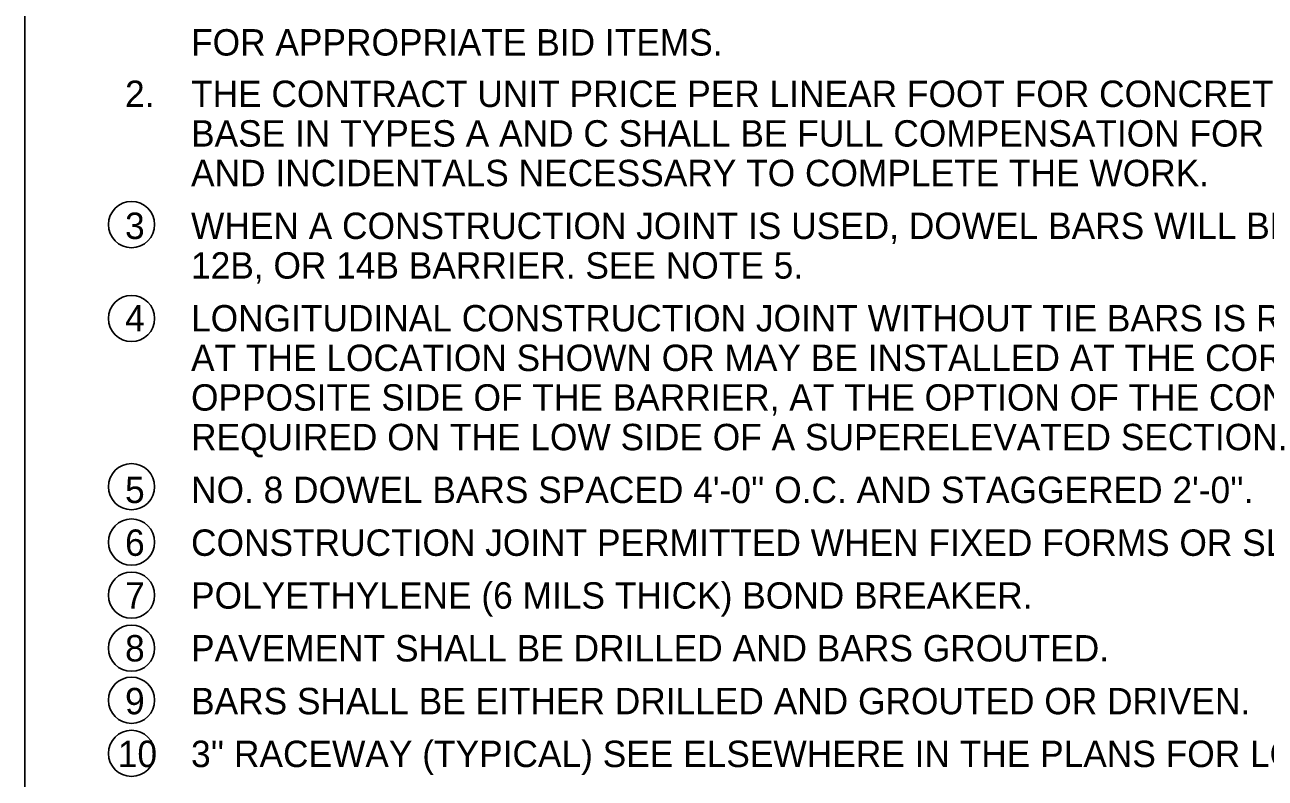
# Model space of a CAD drawing. Extents: x 997.6 to 1036.9, y 998.9 to 1022.9.
# Drawn here: x 1007 to 1016.4, y 1005.4 to 1011.11 of the extents above; entities that cross this region are included whole.
import ezdxf

# ---------------------------------------------------------------- set-up
doc = ezdxf.new("R2010")
doc.units = 0
for name, color, linetype in [('Level 1', 7, 'Continuous'), ('Level 10', 7, 'Continuous'), ('Level 11', 7, 'Continuous'), ('Level 2', 7, 'Continuous')]:
    doc.layers.add(name, color=color, linetype=linetype)

msp = doc.modelspace()

# ---------------------------------------------------------------- linework, layer by layer
at = {"layer": 'Level 10'}
msp.add_line((1007, 1021.5), (1007, 1000.5), dxfattribs=at)
at = {"layer": 'Level 11'}
msp.add_lwpolyline([(1007, 1000.5), (1035.5, 1000.5), (1035.5, 1021.5), (1007, 1021.5)], close=True, dxfattribs=at)
at = {"layer": 'Level 2'}
for centre in [(1007.8088, 1009.5935), (1007.8088, 1008.8822), (1007.8085, 1007.6084), (1007.8088, 1007.1888), (1007.8088, 1006.7867), (1007.8088, 1006.3847), (1007.8088, 1005.9903), (1007.8088, 1005.5883)]:
    msp.add_circle(centre, 0.175, dxfattribs=at)

# ---------------------------------------------------------------- texts
at = {"layer": 'Level 1'}
for s, p in [('FOR APPROPRIATE BID ITEMS.', (1008.2595, 1010.8739)), ('2.', (1007.7595, 1010.4843)), ('THE CONTRACT UNIT PRICE PER LINEAR FOOT FOR CONCRETE MEDIAN BARRIER INCLUDING THE', (1008.2595, 1010.4843)), ('BASE IN TYPES A AND C SHALL BE FULL COMPENSATION FOR ALL MATERIALS, EQUIPMENT, LABOR', (1008.2595, 1010.1843)), ('AND INCIDENTALS NECESSARY TO COMPLETE THE WORK.', (1008.2595, 1009.8843)), ('3', (1007.7595, 1009.4843)), ('WHEN A CONSTRUCTION JOINT IS USED, DOWEL BARS WILL BE REQUIRED AS SHOWN WITH TYPE 9B,', (1008.2595, 1009.4843)), ('12B, OR 14B BARRIER. SEE NOTE 5.', (1008.2595, 1009.1843)), ('4', (1007.7595, 1008.7843)), ('LONGITUDINAL CONSTRUCTION JOINT WITHOUT TIE BARS IS REQUIRED AND SHALL BE PLACED', (1008.2595, 1008.7843)), ('AT THE LOCATION SHOWN OR MAY BE INSTALLED AT THE CORRESPONDING POINT ON THE', (1008.2595, 1008.4843)), ('OPPOSITE SIDE OF THE BARRIER, AT THE OPTION OF THE CONTRACTOR.  IT SHALL BE', (1008.2595, 1008.1843)), ('REQUIRED ON THE LOW SIDE OF A SUPERELEVATED SECTION.', (1008.2595, 1007.8843)), ('5', (1007.7595, 1007.4843)), ("NO. 8 DOWEL BARS SPACED 4'-0'' O.C. AND STAGGERED 2'-0''.", (1008.2595, 1007.4843)), ('6', (1007.7595, 1007.0843)), ('CONSTRUCTION JOINT PERMITTED WHEN FIXED FORMS OR SLIP FORMS ARE USED.', (1008.2595, 1007.0843)), ('7', (1007.7595, 1006.6843)), ('POLYETHYLENE (6 MILS THICK) BOND BREAKER.', (1008.2595, 1006.6843)), ('8', (1007.7595, 1006.2843)), ('PAVEMENT SHALL BE DRILLED AND BARS GROUTED.', (1008.2595, 1006.2843)), ('9', (1007.7595, 1005.8843)), ('BARS SHALL BE EITHER DRILLED AND GROUTED OR DRIVEN.', (1008.2595, 1005.8843)), ('10', (1007.7045, 1005.4843)), ("3'' RACEWAY (TYPICAL) SEE ELSEWHERE IN THE PLANS FOR LOCATION AND PAYMENT", (1008.2595, 1005.4843))]:
    msp.add_text(s, height=0.2, dxfattribs=at).set_placement(p)

doc.saveas('drawing.dxf')
